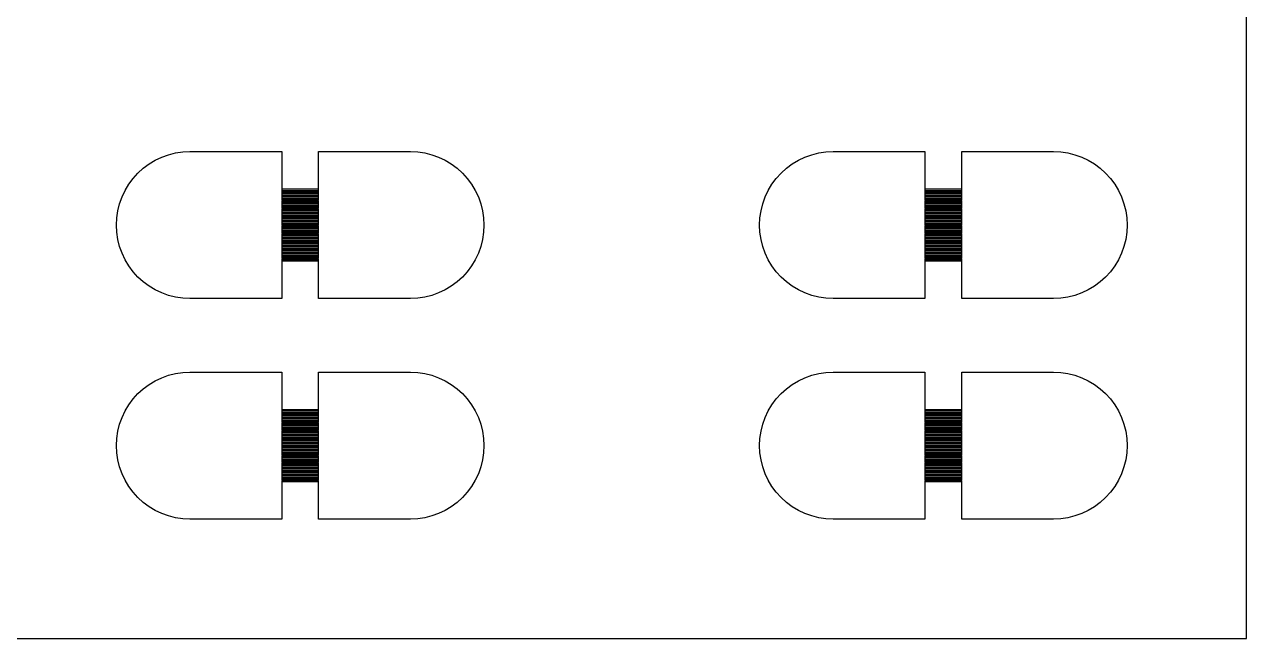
# Model space of a CAD drawing. Extents: x -17 to 84, y -19 to 84.
# Drawn here: x 33.5 to 66.75, y -2.25 to 14.46 of the extents above; entities that cross this region are included whole.
import ezdxf

# ---------------------------------------------------------------- set-up
doc = ezdxf.new("R2010")
doc.units = 0

msp = doc.modelspace()

# ---------------------------------------------------------------- linework, layer by layer
for p, q in [((66.75, -2.25), (66.75, 66.75)), ((37.6098, 10.9616), (37.804, 10.9904)), ((37.804, 10.9904), (38, 11)), ((38, 11), (40.5, 11)), ((40.5, 11), (40.5, 9.98499)), ((41.5, 9.98499), (41.5, 11)), ((41.5, 11), (44, 11)), ((44, 11), (44.196, 10.9904)), ((44.196, 10.9904), (44.3902, 10.9616)), ((55.1098, 10.9616), (55.304, 10.9904)), ((55.304, 10.9904), (55.5, 11)), ((55.5, 11), (58, 11)), ((58, 11), (58, 9.98499)), ((59, 9.98499), (59, 11)), ((59, 11), (61.5, 11)), ((61.5, 11), (61.696, 10.9904)), ((61.696, 10.9904), (61.8902, 10.9616)), ((36.7312, 10.546), (36.8889, 10.6629)), ((36.8889, 10.6629), (37.0572, 10.7638)), ((37.0572, 10.7638), (37.2346, 10.8477)), ((37.2346, 10.8477), (37.4194, 10.9139)), ((37.4194, 10.9139), (37.6098, 10.9616)), ((44.3902, 10.9616), (44.5806, 10.9139)), ((44.5806, 10.9139), (44.7654, 10.8477)), ((44.7654, 10.8477), (44.9428, 10.7638)), ((44.9428, 10.7638), (45.1111, 10.6629)), ((45.1111, 10.6629), (45.2688, 10.546)), ((54.2312, 10.546), (54.3889, 10.6629)), ((54.3889, 10.6629), (54.5572, 10.7638)), ((54.5572, 10.7638), (54.7346, 10.8477)), ((54.7346, 10.8477), (54.9194, 10.9139)), ((54.9194, 10.9139), (55.1098, 10.9616)), ((61.8902, 10.9616), (62.0806, 10.9139)), ((62.0806, 10.9139), (62.2654, 10.8477)), ((62.2654, 10.8477), (62.4428, 10.7638)), ((62.4428, 10.7638), (62.6111, 10.6629)), ((62.6111, 10.6629), (62.7688, 10.546)), ((36.454, 10.2688), (36.5858, 10.4142)), ((36.5858, 10.4142), (36.7312, 10.546)), ((45.2688, 10.546), (45.4142, 10.4142)), ((45.4142, 10.4142), (45.546, 10.2688)), ((53.954, 10.2688), (54.0858, 10.4142)), ((54.0858, 10.4142), (54.2312, 10.546)), ((62.7688, 10.546), (62.9142, 10.4142)), ((62.9142, 10.4142), (63.046, 10.2688)), ((36.2362, 9.94278), (36.3371, 10.1111)), ((36.3371, 10.1111), (36.454, 10.2688)), ((40.5, 9.98499), (41.5, 9.98499)), ((45.546, 10.2688), (45.6629, 10.1111)), ((45.6629, 10.1111), (45.7638, 9.94278)), ((53.7362, 9.94278), (53.8371, 10.1111)), ((53.8371, 10.1111), (53.954, 10.2688)), ((58, 9.98499), (59, 9.98499)), ((63.046, 10.2688), (63.1629, 10.1111)), ((63.1629, 10.1111), (63.2638, 9.94278)), ((36.0861, 9.58057), (36.1523, 9.76537)), ((36.1523, 9.76537), (36.2362, 9.94278)), ((41.5, 9.97499), (40.5, 9.97499)), ((40.5, 9.97499), (40.5, 9.94499)), ((40.5, 9.94499), (41.5, 9.94499)), ((41.5, 9.935), (40.5, 9.935)), ((40.5, 9.935), (40.5, 9.905)), ((40.5, 9.905), (41.5, 9.905)), ((41.5, 9.89499), (40.5, 9.89499)), ((40.5, 9.89499), (40.5, 9.86499)), ((40.5, 9.86499), (41.5, 9.86499)), ((41.5, 9.855), (40.5, 9.855)), ((40.5, 9.855), (40.5, 9.825)), ((40.5, 9.825), (41.5, 9.825)), ((41.5, 9.81499), (40.5, 9.81499)), ((40.5, 9.81499), (40.5, 9.78499)), ((40.5, 9.78499), (41.5, 9.78499)), ((41.5, 9.77499), (40.5, 9.77499)), ((40.5, 9.77499), (40.5, 9.745)), ((40.5, 9.745), (41.5, 9.745)), ((41.5, 9.73499), (40.5, 9.73499)), ((40.5, 9.73499), (40.5, 9.70499)), ((40.5, 9.70499), (41.5, 9.70499)), ((41.5, 9.69499), (40.5, 9.69499)), ((40.5, 9.69499), (40.5, 9.66499)), ((40.5, 9.66499), (41.5, 9.66499)), ((41.5, 9.655), (40.5, 9.655)), ((40.5, 9.655), (40.5, 9.625)), ((41.5, 9.94499), (41.5, 9.97499)), ((41.5, 9.905), (41.5, 9.935)), ((41.5, 9.86499), (41.5, 9.89499)), ((41.5, 9.825), (41.5, 9.855)), ((41.5, 9.78499), (41.5, 9.81499)), ((41.5, 9.745), (41.5, 9.77499)), ((41.5, 9.70499), (41.5, 9.73499)), ((41.5, 9.66499), (41.5, 9.69499)), ((41.5, 9.625), (41.5, 9.655)), ((45.7638, 9.94278), (45.8477, 9.76537)), ((45.8477, 9.76537), (45.9139, 9.58057)), ((53.5861, 9.58057), (53.6523, 9.76537)), ((53.6523, 9.76537), (53.7362, 9.94278)), ((59, 9.97499), (58, 9.97499)), ((58, 9.97499), (58, 9.94499)), ((58, 9.94499), (59, 9.94499)), ((59, 9.935), (58, 9.935)), ((58, 9.935), (58, 9.905)), ((58, 9.905), (59, 9.905)), ((59, 9.89499), (58, 9.89499)), ((58, 9.89499), (58, 9.86499)), ((58, 9.86499), (59, 9.86499)), ((59, 9.855), (58, 9.855)), ((58, 9.855), (58, 9.825)), ((58, 9.825), (59, 9.825)), ((59, 9.81499), (58, 9.81499)), ((58, 9.81499), (58, 9.78499)), ((58, 9.78499), (59, 9.78499)), ((59, 9.77499), (58, 9.77499)), ((58, 9.77499), (58, 9.745)), ((58, 9.745), (59, 9.745)), ((59, 9.73499), (58, 9.73499)), ((58, 9.73499), (58, 9.70499)), ((58, 9.70499), (59, 9.70499)), ((59, 9.69499), (58, 9.69499)), ((58, 9.69499), (58, 9.66499)), ((58, 9.66499), (59, 9.66499)), ((59, 9.655), (58, 9.655)), ((58, 9.655), (58, 9.625)), ((59, 9.94499), (59, 9.97499)), ((59, 9.905), (59, 9.935)), ((59, 9.86499), (59, 9.89499)), ((59, 9.825), (59, 9.855)), ((59, 9.78499), (59, 9.81499)), ((59, 9.745), (59, 9.77499)), ((59, 9.70499), (59, 9.73499)), ((59, 9.66499), (59, 9.69499)), ((59, 9.625), (59, 9.655)), ((63.2638, 9.94278), (63.3477, 9.76537)), ((63.3477, 9.76537), (63.4139, 9.58057)), ((36.0096, 9.19603), (36.0384, 9.39017)), ((36.0384, 9.39017), (36.0861, 9.58057)), ((40.5, 9.625), (41.5, 9.625)), ((41.5, 9.61499), (40.5, 9.61499)), ((40.5, 9.61499), (40.5, 9.58499)), ((40.5, 9.58499), (41.5, 9.58499)), ((41.5, 9.575), (40.5, 9.575)), ((40.5, 9.575), (40.5, 9.545)), ((40.5, 9.545), (41.5, 9.545)), ((41.5, 9.53499), (40.5, 9.53499)), ((40.5, 9.53499), (40.5, 9.50499)), ((40.5, 9.50499), (41.5, 9.50499)), ((41.5, 9.495), (40.5, 9.495)), ((40.5, 9.495), (40.5, 9.465)), ((40.5, 9.465), (41.5, 9.465)), ((41.5, 9.45499), (40.5, 9.45499)), ((40.5, 9.45499), (40.5, 9.42499)), ((40.5, 9.42499), (41.5, 9.42499)), ((41.5, 9.41499), (40.5, 9.41499)), ((40.5, 9.41499), (40.5, 9.38499)), ((40.5, 9.38499), (41.5, 9.38499)), ((41.5, 9.375), (40.5, 9.375)), ((40.5, 9.375), (40.5, 9.34499)), ((40.5, 9.34499), (41.5, 9.34499)), ((41.5, 9.33499), (40.5, 9.33499)), ((40.5, 9.33499), (40.5, 9.30499)), ((41.5, 9.58499), (41.5, 9.61499)), ((41.5, 9.545), (41.5, 9.575)), ((41.5, 9.50499), (41.5, 9.53499)), ((41.5, 9.465), (41.5, 9.495)), ((41.5, 9.42499), (41.5, 9.45499)), ((41.5, 9.38499), (41.5, 9.41499)), ((41.5, 9.34499), (41.5, 9.375)), ((41.5, 9.30499), (41.5, 9.33499)), ((45.9139, 9.58057), (45.9616, 9.39017)), ((45.9616, 9.39017), (45.9904, 9.19603)), ((53.5096, 9.19603), (53.5384, 9.39017)), ((53.5384, 9.39017), (53.5861, 9.58057)), ((58, 9.625), (59, 9.625)), ((59, 9.61499), (58, 9.61499)), ((58, 9.61499), (58, 9.58499)), ((58, 9.58499), (59, 9.58499)), ((59, 9.575), (58, 9.575)), ((58, 9.575), (58, 9.545)), ((58, 9.545), (59, 9.545)), ((59, 9.53499), (58, 9.53499)), ((58, 9.53499), (58, 9.50499)), ((58, 9.50499), (59, 9.50499)), ((59, 9.495), (58, 9.495)), ((58, 9.495), (58, 9.465)), ((58, 9.465), (59, 9.465)), ((59, 9.45499), (58, 9.45499)), ((58, 9.45499), (58, 9.42499)), ((58, 9.42499), (59, 9.42499)), ((59, 9.41499), (58, 9.41499)), ((58, 9.41499), (58, 9.38499)), ((58, 9.38499), (59, 9.38499)), ((59, 9.375), (58, 9.375)), ((58, 9.375), (58, 9.34499)), ((58, 9.34499), (59, 9.34499)), ((59, 9.33499), (58, 9.33499)), ((58, 9.33499), (58, 9.30499)), ((59, 9.58499), (59, 9.61499)), ((59, 9.545), (59, 9.575)), ((59, 9.50499), (59, 9.53499)), ((59, 9.465), (59, 9.495)), ((59, 9.42499), (59, 9.45499)), ((59, 9.38499), (59, 9.41499)), ((59, 9.34499), (59, 9.375)), ((59, 9.30499), (59, 9.33499)), ((63.4139, 9.58057), (63.4616, 9.39017)), ((63.4616, 9.39017), (63.4904, 9.19603)), ((36, 9), (36.0096, 9.19603)), ((36.0096, 8.80397), (36, 9)), ((40.5, 9.30499), (41.5, 9.30499)), ((41.5, 9.295), (40.5, 9.295)), ((40.5, 9.295), (40.5, 9.265)), ((40.5, 9.265), (41.5, 9.265)), ((41.5, 9.25499), (40.5, 9.25499)), ((40.5, 9.25499), (40.5, 9.22499)), ((40.5, 9.22499), (41.5, 9.22499)), ((41.5, 9.215), (40.5, 9.215)), ((40.5, 9.215), (40.5, 9.185)), ((40.5, 9.185), (41.5, 9.185)), ((41.5, 9.17499), (40.5, 9.17499)), ((40.5, 9.17499), (40.5, 9.14499)), ((40.5, 9.14499), (41.5, 9.14499)), ((41.5, 9.13499), (40.5, 9.13499)), ((40.5, 9.13499), (40.5, 9.105)), ((40.5, 9.105), (41.5, 9.105)), ((41.5, 9.09499), (40.5, 9.09499)), ((40.5, 9.09499), (40.5, 9.06499)), ((40.5, 9.06499), (41.5, 9.06499)), ((41.5, 9.05499), (40.5, 9.05499)), ((40.5, 9.05499), (40.5, 9.02499)), ((40.5, 9.02499), (41.5, 9.02499)), ((41.5, 9.015), (40.5, 9.015)), ((40.5, 9.015), (40.5, 8.985)), ((40.5, 8.985), (41.5, 8.985)), ((41.5, 9.265), (41.5, 9.295)), ((41.5, 9.22499), (41.5, 9.25499)), ((41.5, 9.185), (41.5, 9.215)), ((41.5, 9.14499), (41.5, 9.17499)), ((41.5, 9.105), (41.5, 9.13499)), ((41.5, 9.06499), (41.5, 9.09499)), ((41.5, 9.02499), (41.5, 9.05499)), ((41.5, 8.985), (41.5, 9.015)), ((45.9904, 9.19603), (46, 9)), ((46, 9), (45.9904, 8.80397)), ((53.5, 9), (53.5096, 9.19603)), ((53.5096, 8.80397), (53.5, 9)), ((58, 9.30499), (59, 9.30499)), ((59, 9.295), (58, 9.295)), ((58, 9.295), (58, 9.265)), ((58, 9.265), (59, 9.265)), ((59, 9.25499), (58, 9.25499)), ((58, 9.25499), (58, 9.22499)), ((58, 9.22499), (59, 9.22499)), ((59, 9.215), (58, 9.215)), ((58, 9.215), (58, 9.185)), ((58, 9.185), (59, 9.185)), ((59, 9.17499), (58, 9.17499)), ((58, 9.17499), (58, 9.14499)), ((58, 9.14499), (59, 9.14499)), ((59, 9.13499), (58, 9.13499)), ((58, 9.13499), (58, 9.105)), ((58, 9.105), (59, 9.105)), ((59, 9.09499), (58, 9.09499)), ((58, 9.09499), (58, 9.06499)), ((58, 9.06499), (59, 9.06499)), ((59, 9.05499), (58, 9.05499)), ((58, 9.05499), (58, 9.02499)), ((58, 9.02499), (59, 9.02499)), ((59, 9.015), (58, 9.015)), ((58, 9.015), (58, 8.985)), ((58, 8.985), (59, 8.985)), ((59, 9.265), (59, 9.295)), ((59, 9.22499), (59, 9.25499)), ((59, 9.185), (59, 9.215)), ((59, 9.14499), (59, 9.17499)), ((59, 9.105), (59, 9.13499)), ((59, 9.06499), (59, 9.09499)), ((59, 9.02499), (59, 9.05499)), ((59, 8.985), (59, 9.015)), ((63.4904, 9.19603), (63.5, 9)), ((63.5, 9), (63.4904, 8.80397)), ((36.0384, 8.60983), (36.0096, 8.80397)), ((41.5, 8.97501), (40.5, 8.97501)), ((40.5, 8.97501), (40.5, 8.94501)), ((40.5, 8.94501), (41.5, 8.94501)), ((41.5, 8.93501), (40.5, 8.93501)), ((40.5, 8.93501), (40.5, 8.90501)), ((40.5, 8.90501), (41.5, 8.90501)), ((41.5, 8.895), (40.5, 8.895)), ((40.5, 8.895), (40.5, 8.86501)), ((40.5, 8.86501), (41.5, 8.86501)), ((41.5, 8.85501), (40.5, 8.85501)), ((40.5, 8.85501), (40.5, 8.82501)), ((40.5, 8.82501), (41.5, 8.82501)), ((41.5, 8.815), (40.5, 8.815)), ((40.5, 8.815), (40.5, 8.785)), ((40.5, 8.785), (41.5, 8.785)), ((41.5, 8.77501), (40.5, 8.77501)), ((40.5, 8.77501), (40.5, 8.74501)), ((40.5, 8.74501), (41.5, 8.74501)), ((41.5, 8.735), (40.5, 8.735)), ((40.5, 8.735), (40.5, 8.705)), ((40.5, 8.705), (41.5, 8.705)), ((41.5, 8.69501), (40.5, 8.69501)), ((40.5, 8.69501), (40.5, 8.66501)), ((40.5, 8.66501), (41.5, 8.66501)), ((41.5, 8.65501), (40.5, 8.65501)), ((40.5, 8.65501), (40.5, 8.625)), ((41.5, 8.94501), (41.5, 8.97501)), ((41.5, 8.90501), (41.5, 8.93501)), ((41.5, 8.86501), (41.5, 8.895)), ((41.5, 8.82501), (41.5, 8.85501)), ((41.5, 8.785), (41.5, 8.815)), ((41.5, 8.74501), (41.5, 8.77501)), ((41.5, 8.705), (41.5, 8.735)), ((41.5, 8.66501), (41.5, 8.69501)), ((41.5, 8.625), (41.5, 8.65501)), ((45.9904, 8.80397), (45.9616, 8.60983)), ((53.5384, 8.60983), (53.5096, 8.80397)), ((59, 8.97501), (58, 8.97501)), ((58, 8.97501), (58, 8.94501)), ((58, 8.94501), (59, 8.94501)), ((59, 8.93501), (58, 8.93501)), ((58, 8.93501), (58, 8.90501)), ((58, 8.90501), (59, 8.90501)), ((59, 8.895), (58, 8.895)), ((58, 8.895), (58, 8.86501)), ((58, 8.86501), (59, 8.86501)), ((59, 8.85501), (58, 8.85501)), ((58, 8.85501), (58, 8.82501)), ((58, 8.82501), (59, 8.82501)), ((59, 8.815), (58, 8.815)), ((58, 8.815), (58, 8.785)), ((58, 8.785), (59, 8.785)), ((59, 8.77501), (58, 8.77501)), ((58, 8.77501), (58, 8.74501)), ((58, 8.74501), (59, 8.74501)), ((59, 8.735), (58, 8.735)), ((58, 8.735), (58, 8.705)), ((58, 8.705), (59, 8.705)), ((59, 8.69501), (58, 8.69501)), ((58, 8.69501), (58, 8.66501)), ((58, 8.66501), (59, 8.66501)), ((59, 8.65501), (58, 8.65501)), ((58, 8.65501), (58, 8.625)), ((59, 8.94501), (59, 8.97501)), ((59, 8.90501), (59, 8.93501)), ((59, 8.86501), (59, 8.895)), ((59, 8.82501), (59, 8.85501)), ((59, 8.785), (59, 8.815)), ((59, 8.74501), (59, 8.77501)), ((59, 8.705), (59, 8.735)), ((59, 8.66501), (59, 8.69501)), ((59, 8.625), (59, 8.65501)), ((63.4904, 8.80397), (63.4616, 8.60983)), ((36.0861, 8.41943), (36.0384, 8.60983)), ((36.1523, 8.23463), (36.0861, 8.41943)), ((40.5, 8.625), (41.5, 8.625)), ((41.5, 8.61501), (40.5, 8.61501)), ((40.5, 8.61501), (40.5, 8.58501)), ((40.5, 8.58501), (41.5, 8.58501)), ((41.5, 8.57501), (40.5, 8.57501)), ((40.5, 8.57501), (40.5, 8.54501)), ((40.5, 8.54501), (41.5, 8.54501)), ((41.5, 8.535), (40.5, 8.535)), ((40.5, 8.535), (40.5, 8.505)), ((40.5, 8.505), (41.5, 8.505)), ((41.5, 8.49501), (40.5, 8.49501)), ((40.5, 8.49501), (40.5, 8.46501)), ((40.5, 8.46501), (41.5, 8.46501)), ((41.5, 8.455), (40.5, 8.455)), ((40.5, 8.455), (40.5, 8.425)), ((40.5, 8.425), (41.5, 8.425)), ((41.5, 8.41501), (40.5, 8.41501)), ((40.5, 8.41501), (40.5, 8.38501)), ((40.5, 8.38501), (41.5, 8.38501)), ((41.5, 8.375), (40.5, 8.375)), ((40.5, 8.375), (40.5, 8.345)), ((40.5, 8.345), (41.5, 8.345)), ((41.5, 8.33501), (40.5, 8.33501)), ((40.5, 8.33501), (40.5, 8.30501)), ((41.5, 8.58501), (41.5, 8.61501)), ((41.5, 8.54501), (41.5, 8.57501)), ((41.5, 8.505), (41.5, 8.535)), ((41.5, 8.46501), (41.5, 8.49501)), ((41.5, 8.425), (41.5, 8.455)), ((41.5, 8.38501), (41.5, 8.41501)), ((41.5, 8.345), (41.5, 8.375)), ((41.5, 8.30501), (41.5, 8.33501)), ((45.9139, 8.41943), (45.8477, 8.23463)), ((45.9616, 8.60983), (45.9139, 8.41943)), ((53.5861, 8.41943), (53.5384, 8.60983)), ((53.6523, 8.23463), (53.5861, 8.41943)), ((58, 8.625), (59, 8.625)), ((59, 8.61501), (58, 8.61501)), ((58, 8.61501), (58, 8.58501)), ((58, 8.58501), (59, 8.58501)), ((59, 8.57501), (58, 8.57501)), ((58, 8.57501), (58, 8.54501)), ((58, 8.54501), (59, 8.54501)), ((59, 8.535), (58, 8.535)), ((58, 8.535), (58, 8.505)), ((58, 8.505), (59, 8.505)), ((59, 8.49501), (58, 8.49501)), ((58, 8.49501), (58, 8.46501)), ((58, 8.46501), (59, 8.46501)), ((59, 8.455), (58, 8.455)), ((58, 8.455), (58, 8.425)), ((58, 8.425), (59, 8.425)), ((59, 8.41501), (58, 8.41501)), ((58, 8.41501), (58, 8.38501)), ((58, 8.38501), (59, 8.38501)), ((59, 8.375), (58, 8.375)), ((58, 8.375), (58, 8.345)), ((58, 8.345), (59, 8.345)), ((59, 8.33501), (58, 8.33501)), ((58, 8.33501), (58, 8.30501)), ((59, 8.58501), (59, 8.61501)), ((59, 8.54501), (59, 8.57501)), ((59, 8.505), (59, 8.535)), ((59, 8.46501), (59, 8.49501)), ((59, 8.425), (59, 8.455)), ((59, 8.38501), (59, 8.41501)), ((59, 8.345), (59, 8.375)), ((59, 8.30501), (59, 8.33501)), ((63.4139, 8.41943), (63.3477, 8.23463)), ((63.4616, 8.60983), (63.4139, 8.41943)), ((36.2362, 8.05722), (36.1523, 8.23463)), ((36.3371, 7.88887), (36.2362, 8.05722)), ((40.5, 8.30501), (41.5, 8.30501)), ((41.5, 8.29501), (40.5, 8.29501)), ((40.5, 8.29501), (40.5, 8.26501)), ((40.5, 8.26501), (41.5, 8.26501)), ((41.5, 8.255), (40.5, 8.255)), ((40.5, 8.255), (40.5, 8.22501)), ((40.5, 8.22501), (41.5, 8.22501)), ((41.5, 8.21501), (40.5, 8.21501)), ((40.5, 8.21501), (40.5, 8.18501)), ((40.5, 8.18501), (41.5, 8.18501)), ((41.5, 8.175), (40.5, 8.175)), ((40.5, 8.175), (40.5, 8.145)), ((40.5, 8.145), (41.5, 8.145)), ((41.5, 8.13501), (40.5, 8.13501)), ((40.5, 8.13501), (40.5, 8.10501)), ((40.5, 8.10501), (41.5, 8.10501)), ((41.5, 8.095), (40.5, 8.095)), ((40.5, 8.095), (40.5, 8.065)), ((40.5, 8.065), (41.5, 8.065)), ((41.5, 8.05501), (40.5, 8.05501)), ((40.5, 8.05501), (40.5, 8.02501)), ((40.5, 8.02501), (41.5, 8.02501)), ((41.5, 8.01501), (40.5, 8.01501)), ((40.5, 8.01501), (40.5, 7)), ((41.5, 8.26501), (41.5, 8.29501)), ((41.5, 8.22501), (41.5, 8.255)), ((41.5, 8.18501), (41.5, 8.21501)), ((41.5, 8.145), (41.5, 8.175)), ((41.5, 8.10501), (41.5, 8.13501)), ((41.5, 8.065), (41.5, 8.095)), ((41.5, 8.02501), (41.5, 8.05501)), ((41.5, 7), (41.5, 8.01501)), ((45.7638, 8.05722), (45.6629, 7.88887)), ((45.8477, 8.23463), (45.7638, 8.05722)), ((53.7362, 8.05722), (53.6523, 8.23463)), ((53.8371, 7.88887), (53.7362, 8.05722)), ((58, 8.30501), (59, 8.30501)), ((59, 8.29501), (58, 8.29501)), ((58, 8.29501), (58, 8.26501)), ((58, 8.26501), (59, 8.26501)), ((59, 8.255), (58, 8.255)), ((58, 8.255), (58, 8.22501)), ((58, 8.22501), (59, 8.22501)), ((59, 8.21501), (58, 8.21501)), ((58, 8.21501), (58, 8.18501)), ((58, 8.18501), (59, 8.18501)), ((59, 8.175), (58, 8.175)), ((58, 8.175), (58, 8.145)), ((58, 8.145), (59, 8.145)), ((59, 8.13501), (58, 8.13501)), ((58, 8.13501), (58, 8.10501)), ((58, 8.10501), (59, 8.10501)), ((59, 8.095), (58, 8.095)), ((58, 8.095), (58, 8.065)), ((58, 8.065), (59, 8.065)), ((59, 8.05501), (58, 8.05501)), ((58, 8.05501), (58, 8.02501)), ((58, 8.02501), (59, 8.02501)), ((59, 8.01501), (58, 8.01501)), ((58, 8.01501), (58, 7)), ((59, 8.26501), (59, 8.29501)), ((59, 8.22501), (59, 8.255)), ((59, 8.18501), (59, 8.21501)), ((59, 8.145), (59, 8.175)), ((59, 8.10501), (59, 8.13501)), ((59, 8.065), (59, 8.095)), ((59, 8.02501), (59, 8.05501)), ((59, 7), (59, 8.01501)), ((63.2638, 8.05722), (63.1629, 7.88887)), ((63.3477, 8.23463), (63.2638, 8.05722)), ((36.454, 7.73122), (36.3371, 7.88887)), ((36.5858, 7.5858), (36.454, 7.73122)), ((45.546, 7.73122), (45.4142, 7.5858)), ((45.6629, 7.88887), (45.546, 7.73122)), ((53.954, 7.73122), (53.8371, 7.88887)), ((54.0858, 7.5858), (53.954, 7.73122)), ((63.046, 7.73122), (62.9142, 7.5858)), ((63.1629, 7.88887), (63.046, 7.73122)), ((36.7312, 7.45398), (36.5858, 7.5858)), ((36.8889, 7.33707), (36.7312, 7.45398)), ((37.0572, 7.23616), (36.8889, 7.33707)), ((45.1111, 7.33707), (44.9428, 7.23616)), ((45.2688, 7.45398), (45.1111, 7.33707)), ((45.4142, 7.5858), (45.2688, 7.45398)), ((54.2312, 7.45398), (54.0858, 7.5858)), ((54.3889, 7.33707), (54.2312, 7.45398)), ((54.5572, 7.23616), (54.3889, 7.33707)), ((62.6111, 7.33707), (62.4428, 7.23616)), ((62.7688, 7.45398), (62.6111, 7.33707)), ((62.9142, 7.5858), (62.7688, 7.45398)), ((37.2346, 7.15225), (37.0572, 7.23616)), ((37.4194, 7.08612), (37.2346, 7.15225)), ((37.6098, 7.03844), (37.4194, 7.08612)), ((37.804, 7.00964), (37.6098, 7.03844)), ((38, 7), (37.804, 7.00964)), ((40.5, 7), (38, 7)), ((44, 7), (41.5, 7)), ((44.196, 7.00964), (44, 7)), ((44.3902, 7.03844), (44.196, 7.00964)), ((44.5806, 7.08612), (44.3902, 7.03844)), ((44.7654, 7.15225), (44.5806, 7.08612)), ((44.9428, 7.23616), (44.7654, 7.15225)), ((54.7346, 7.15225), (54.5572, 7.23616)), ((54.9194, 7.08612), (54.7346, 7.15225)), ((55.1098, 7.03844), (54.9194, 7.08612)), ((55.304, 7.00964), (55.1098, 7.03844)), ((55.5, 7), (55.304, 7.00964)), ((58, 7), (55.5, 7)), ((61.5, 7), (59, 7)), ((61.696, 7.00964), (61.5, 7)), ((61.8902, 7.03844), (61.696, 7.00964)), ((62.0806, 7.08612), (61.8902, 7.03844)), ((62.2654, 7.15225), (62.0806, 7.08612)), ((62.4428, 7.23616), (62.2654, 7.15225)), ((37.6098, 4.96156), (37.804, 4.99036)), ((37.804, 4.99036), (38, 5)), ((38, 5), (40.5, 5)), ((40.5, 5), (40.5, 3.98499)), ((41.5, 3.98499), (41.5, 5)), ((41.5, 5), (44, 5)), ((44, 5), (44.196, 4.99036)), ((44.196, 4.99036), (44.3902, 4.96156)), ((55.1098, 4.96156), (55.304, 4.99036)), ((55.304, 4.99036), (55.5, 5)), ((55.5, 5), (58, 5)), ((58, 5), (58, 3.98499)), ((59, 3.98499), (59, 5)), ((59, 5), (61.5, 5)), ((61.5, 5), (61.696, 4.99036)), ((61.696, 4.99036), (61.8902, 4.96156)), ((36.7312, 4.54602), (36.8889, 4.66293)), ((36.8889, 4.66293), (37.0572, 4.76384)), ((37.0572, 4.76384), (37.2346, 4.84775)), ((37.2346, 4.84775), (37.4194, 4.91388)), ((37.4194, 4.91388), (37.6098, 4.96156)), ((44.3902, 4.96156), (44.5806, 4.91388)), ((44.5806, 4.91388), (44.7654, 4.84775)), ((44.7654, 4.84775), (44.9428, 4.76384)), ((44.9428, 4.76384), (45.1111, 4.66293)), ((45.1111, 4.66293), (45.2688, 4.54602)), ((54.2312, 4.54602), (54.3889, 4.66293)), ((54.3889, 4.66293), (54.5572, 4.76384)), ((54.5572, 4.76384), (54.7346, 4.84775)), ((54.7346, 4.84775), (54.9194, 4.91388)), ((54.9194, 4.91388), (55.1098, 4.96156)), ((61.8902, 4.96156), (62.0806, 4.91388)), ((62.0806, 4.91388), (62.2654, 4.84775)), ((62.2654, 4.84775), (62.4428, 4.76384)), ((62.4428, 4.76384), (62.6111, 4.66293)), ((62.6111, 4.66293), (62.7688, 4.54602)), ((36.454, 4.26878), (36.5858, 4.4142)), ((36.5858, 4.4142), (36.7312, 4.54602)), ((45.2688, 4.54602), (45.4142, 4.4142)), ((45.4142, 4.4142), (45.546, 4.26878)), ((53.954, 4.26878), (54.0858, 4.4142)), ((54.0858, 4.4142), (54.2312, 4.54602)), ((62.7688, 4.54602), (62.9142, 4.4142)), ((62.9142, 4.4142), (63.046, 4.26878)), ((36.2362, 3.94278), (36.3371, 4.11113)), ((36.3371, 4.11113), (36.454, 4.26878)), ((45.546, 4.26878), (45.6629, 4.11113)), ((45.6629, 4.11113), (45.7638, 3.94278)), ((53.7362, 3.94278), (53.8371, 4.11113)), ((53.8371, 4.11113), (53.954, 4.26878)), ((63.046, 4.26878), (63.1629, 4.11113)), ((63.1629, 4.11113), (63.2638, 3.94278)), ((36.0861, 3.58057), (36.1523, 3.76537)), ((36.1523, 3.76537), (36.2362, 3.94278)), ((40.5, 3.98499), (41.5, 3.98499)), ((41.5, 3.97499), (40.5, 3.97499)), ((40.5, 3.97499), (40.5, 3.94499)), ((40.5, 3.94499), (41.5, 3.94499)), ((41.5, 3.935), (40.5, 3.935)), ((40.5, 3.935), (40.5, 3.905)), ((40.5, 3.905), (41.5, 3.905)), ((41.5, 3.89499), (40.5, 3.89499)), ((40.5, 3.89499), (40.5, 3.86499)), ((40.5, 3.86499), (41.5, 3.86499)), ((41.5, 3.855), (40.5, 3.855)), ((40.5, 3.855), (40.5, 3.825)), ((40.5, 3.825), (41.5, 3.825)), ((41.5, 3.81499), (40.5, 3.81499)), ((40.5, 3.81499), (40.5, 3.78499)), ((40.5, 3.78499), (41.5, 3.78499)), ((41.5, 3.77499), (40.5, 3.77499)), ((40.5, 3.77499), (40.5, 3.745)), ((40.5, 3.745), (41.5, 3.745)), ((41.5, 3.73499), (40.5, 3.73499)), ((40.5, 3.73499), (40.5, 3.70499)), ((40.5, 3.70499), (41.5, 3.70499)), ((41.5, 3.69499), (40.5, 3.69499)), ((40.5, 3.69499), (40.5, 3.66499)), ((40.5, 3.66499), (41.5, 3.66499)), ((41.5, 3.94499), (41.5, 3.97499)), ((41.5, 3.905), (41.5, 3.935)), ((41.5, 3.86499), (41.5, 3.89499)), ((41.5, 3.825), (41.5, 3.855)), ((41.5, 3.78499), (41.5, 3.81499)), ((41.5, 3.745), (41.5, 3.77499)), ((41.5, 3.70499), (41.5, 3.73499)), ((41.5, 3.66499), (41.5, 3.69499)), ((45.7638, 3.94278), (45.8477, 3.76537)), ((45.8477, 3.76537), (45.9139, 3.58057)), ((53.5861, 3.58057), (53.6523, 3.76537)), ((53.6523, 3.76537), (53.7362, 3.94278)), ((58, 3.98499), (59, 3.98499)), ((59, 3.97499), (58, 3.97499)), ((58, 3.97499), (58, 3.94499)), ((58, 3.94499), (59, 3.94499)), ((59, 3.935), (58, 3.935)), ((58, 3.935), (58, 3.905)), ((58, 3.905), (59, 3.905)), ((59, 3.89499), (58, 3.89499)), ((58, 3.89499), (58, 3.86499)), ((58, 3.86499), (59, 3.86499)), ((59, 3.855), (58, 3.855)), ((58, 3.855), (58, 3.825)), ((58, 3.825), (59, 3.825)), ((59, 3.81499), (58, 3.81499)), ((58, 3.81499), (58, 3.78499)), ((58, 3.78499), (59, 3.78499)), ((59, 3.77499), (58, 3.77499)), ((58, 3.77499), (58, 3.745)), ((58, 3.745), (59, 3.745)), ((59, 3.73499), (58, 3.73499)), ((58, 3.73499), (58, 3.70499)), ((58, 3.70499), (59, 3.70499)), ((59, 3.69499), (58, 3.69499)), ((58, 3.69499), (58, 3.66499)), ((58, 3.66499), (59, 3.66499)), ((59, 3.94499), (59, 3.97499)), ((59, 3.905), (59, 3.935)), ((59, 3.86499), (59, 3.89499)), ((59, 3.825), (59, 3.855)), ((59, 3.78499), (59, 3.81499)), ((59, 3.745), (59, 3.77499)), ((59, 3.70499), (59, 3.73499)), ((59, 3.66499), (59, 3.69499)), ((63.2638, 3.94278), (63.3477, 3.76537)), ((63.3477, 3.76537), (63.4139, 3.58057)), ((36.0096, 3.19603), (36.0384, 3.39017)), ((36.0384, 3.39017), (36.0861, 3.58057)), ((41.5, 3.655), (40.5, 3.655)), ((40.5, 3.655), (40.5, 3.625)), ((40.5, 3.625), (41.5, 3.625)), ((41.5, 3.61499), (40.5, 3.61499)), ((40.5, 3.61499), (40.5, 3.58499)), ((40.5, 3.58499), (41.5, 3.58499)), ((41.5, 3.575), (40.5, 3.575)), ((40.5, 3.575), (40.5, 3.545)), ((40.5, 3.545), (41.5, 3.545)), ((41.5, 3.53499), (40.5, 3.53499)), ((40.5, 3.53499), (40.5, 3.50499)), ((40.5, 3.50499), (41.5, 3.50499)), ((41.5, 3.495), (40.5, 3.495)), ((40.5, 3.495), (40.5, 3.465)), ((40.5, 3.465), (41.5, 3.465)), ((41.5, 3.45499), (40.5, 3.45499)), ((40.5, 3.45499), (40.5, 3.42499)), ((40.5, 3.42499), (41.5, 3.42499)), ((41.5, 3.41499), (40.5, 3.41499)), ((40.5, 3.41499), (40.5, 3.38499)), ((40.5, 3.38499), (41.5, 3.38499)), ((41.5, 3.375), (40.5, 3.375)), ((40.5, 3.375), (40.5, 3.34499)), ((40.5, 3.34499), (41.5, 3.34499)), ((41.5, 3.33499), (40.5, 3.33499)), ((40.5, 3.33499), (40.5, 3.30499)), ((41.5, 3.625), (41.5, 3.655)), ((41.5, 3.58499), (41.5, 3.61499)), ((41.5, 3.545), (41.5, 3.575)), ((41.5, 3.50499), (41.5, 3.53499)), ((41.5, 3.465), (41.5, 3.495)), ((41.5, 3.42499), (41.5, 3.45499)), ((41.5, 3.38499), (41.5, 3.41499)), ((41.5, 3.34499), (41.5, 3.375)), ((41.5, 3.30499), (41.5, 3.33499)), ((45.9139, 3.58057), (45.9616, 3.39017)), ((45.9616, 3.39017), (45.9904, 3.19603)), ((53.5096, 3.19603), (53.5384, 3.39017)), ((53.5384, 3.39017), (53.5861, 3.58057)), ((59, 3.655), (58, 3.655)), ((58, 3.655), (58, 3.625)), ((58, 3.625), (59, 3.625)), ((59, 3.61499), (58, 3.61499)), ((58, 3.61499), (58, 3.58499)), ((58, 3.58499), (59, 3.58499)), ((59, 3.575), (58, 3.575)), ((58, 3.575), (58, 3.545)), ((58, 3.545), (59, 3.545)), ((59, 3.53499), (58, 3.53499)), ((58, 3.53499), (58, 3.50499)), ((58, 3.50499), (59, 3.50499)), ((59, 3.495), (58, 3.495)), ((58, 3.495), (58, 3.465)), ((58, 3.465), (59, 3.465)), ((59, 3.45499), (58, 3.45499)), ((58, 3.45499), (58, 3.42499)), ((58, 3.42499), (59, 3.42499)), ((59, 3.41499), (58, 3.41499)), ((58, 3.41499), (58, 3.38499)), ((58, 3.38499), (59, 3.38499)), ((59, 3.375), (58, 3.375)), ((58, 3.375), (58, 3.34499)), ((58, 3.34499), (59, 3.34499)), ((59, 3.33499), (58, 3.33499)), ((58, 3.33499), (58, 3.30499)), ((59, 3.625), (59, 3.655)), ((59, 3.58499), (59, 3.61499)), ((59, 3.545), (59, 3.575)), ((59, 3.50499), (59, 3.53499)), ((59, 3.465), (59, 3.495)), ((59, 3.42499), (59, 3.45499)), ((59, 3.38499), (59, 3.41499)), ((59, 3.34499), (59, 3.375)), ((59, 3.30499), (59, 3.33499)), ((63.4139, 3.58057), (63.4616, 3.39017)), ((63.4616, 3.39017), (63.4904, 3.19603)), ((36, 3), (36.0096, 3.19603)), ((36.0096, 2.80397), (36, 3)), ((40.5, 3.30499), (41.5, 3.30499)), ((41.5, 3.295), (40.5, 3.295)), ((40.5, 3.295), (40.5, 3.265)), ((40.5, 3.265), (41.5, 3.265)), ((41.5, 3.25499), (40.5, 3.25499)), ((40.5, 3.25499), (40.5, 3.22499)), ((40.5, 3.22499), (41.5, 3.22499)), ((41.5, 3.215), (40.5, 3.215)), ((40.5, 3.215), (40.5, 3.185)), ((40.5, 3.185), (41.5, 3.185)), ((41.5, 3.17499), (40.5, 3.17499)), ((40.5, 3.17499), (40.5, 3.14499)), ((40.5, 3.14499), (41.5, 3.14499)), ((41.5, 3.13499), (40.5, 3.13499)), ((40.5, 3.13499), (40.5, 3.105)), ((40.5, 3.105), (41.5, 3.105)), ((41.5, 3.09499), (40.5, 3.09499)), ((40.5, 3.09499), (40.5, 3.06499)), ((40.5, 3.06499), (41.5, 3.06499)), ((41.5, 3.05499), (40.5, 3.05499)), ((40.5, 3.05499), (40.5, 3.02499)), ((40.5, 3.02499), (41.5, 3.02499)), ((41.5, 3.015), (40.5, 3.015)), ((40.5, 3.015), (40.5, 2.985)), ((41.5, 3.265), (41.5, 3.295)), ((41.5, 3.22499), (41.5, 3.25499)), ((41.5, 3.185), (41.5, 3.215)), ((41.5, 3.14499), (41.5, 3.17499)), ((41.5, 3.105), (41.5, 3.13499)), ((41.5, 3.06499), (41.5, 3.09499)), ((41.5, 3.02499), (41.5, 3.05499)), ((41.5, 2.985), (41.5, 3.015)), ((45.9904, 3.19603), (46, 3)), ((46, 3), (45.9904, 2.80397)), ((53.5, 3), (53.5096, 3.19603)), ((53.5096, 2.80397), (53.5, 3)), ((58, 3.30499), (59, 3.30499)), ((59, 3.295), (58, 3.295)), ((58, 3.295), (58, 3.265)), ((58, 3.265), (59, 3.265)), ((59, 3.25499), (58, 3.25499)), ((58, 3.25499), (58, 3.22499)), ((58, 3.22499), (59, 3.22499)), ((59, 3.215), (58, 3.215)), ((58, 3.215), (58, 3.185)), ((58, 3.185), (59, 3.185)), ((59, 3.17499), (58, 3.17499)), ((58, 3.17499), (58, 3.14499)), ((58, 3.14499), (59, 3.14499)), ((59, 3.13499), (58, 3.13499)), ((58, 3.13499), (58, 3.105)), ((58, 3.105), (59, 3.105)), ((59, 3.09499), (58, 3.09499)), ((58, 3.09499), (58, 3.06499)), ((58, 3.06499), (59, 3.06499)), ((59, 3.05499), (58, 3.05499)), ((58, 3.05499), (58, 3.02499)), ((58, 3.02499), (59, 3.02499)), ((59, 3.015), (58, 3.015)), ((58, 3.015), (58, 2.985)), ((59, 3.265), (59, 3.295)), ((59, 3.22499), (59, 3.25499)), ((59, 3.185), (59, 3.215)), ((59, 3.14499), (59, 3.17499)), ((59, 3.105), (59, 3.13499)), ((59, 3.06499), (59, 3.09499)), ((59, 3.02499), (59, 3.05499)), ((59, 2.985), (59, 3.015)), ((63.4904, 3.19603), (63.5, 3)), ((63.5, 3), (63.4904, 2.80397)), ((36.0384, 2.60983), (36.0096, 2.80397)), ((40.5, 2.985), (41.5, 2.985)), ((41.5, 2.97501), (40.5, 2.97501)), ((40.5, 2.97501), (40.5, 2.94501)), ((40.5, 2.94501), (41.5, 2.94501)), ((41.5, 2.93501), (40.5, 2.93501)), ((40.5, 2.93501), (40.5, 2.90501)), ((40.5, 2.90501), (41.5, 2.90501)), ((41.5, 2.895), (40.5, 2.895)), ((40.5, 2.895), (40.5, 2.86501)), ((40.5, 2.86501), (41.5, 2.86501)), ((41.5, 2.85501), (40.5, 2.85501)), ((40.5, 2.85501), (40.5, 2.82501)), ((40.5, 2.82501), (41.5, 2.82501)), ((41.5, 2.815), (40.5, 2.815)), ((40.5, 2.815), (40.5, 2.785)), ((40.5, 2.785), (41.5, 2.785)), ((41.5, 2.77501), (40.5, 2.77501)), ((40.5, 2.77501), (40.5, 2.74501)), ((40.5, 2.74501), (41.5, 2.74501)), ((41.5, 2.735), (40.5, 2.735)), ((40.5, 2.735), (40.5, 2.705)), ((40.5, 2.705), (41.5, 2.705)), ((41.5, 2.69501), (40.5, 2.69501)), ((40.5, 2.69501), (40.5, 2.66501)), ((40.5, 2.66501), (41.5, 2.66501)), ((41.5, 2.94501), (41.5, 2.97501)), ((41.5, 2.90501), (41.5, 2.93501)), ((41.5, 2.86501), (41.5, 2.895)), ((41.5, 2.82501), (41.5, 2.85501)), ((41.5, 2.785), (41.5, 2.815)), ((41.5, 2.74501), (41.5, 2.77501)), ((41.5, 2.705), (41.5, 2.735)), ((41.5, 2.66501), (41.5, 2.69501)), ((45.9904, 2.80397), (45.9616, 2.60983)), ((53.5384, 2.60983), (53.5096, 2.80397)), ((58, 2.985), (59, 2.985)), ((59, 2.97501), (58, 2.97501)), ((58, 2.97501), (58, 2.94501)), ((58, 2.94501), (59, 2.94501)), ((59, 2.93501), (58, 2.93501)), ((58, 2.93501), (58, 2.90501)), ((58, 2.90501), (59, 2.90501)), ((59, 2.895), (58, 2.895)), ((58, 2.895), (58, 2.86501)), ((58, 2.86501), (59, 2.86501)), ((59, 2.85501), (58, 2.85501)), ((58, 2.85501), (58, 2.82501)), ((58, 2.82501), (59, 2.82501)), ((59, 2.815), (58, 2.815)), ((58, 2.815), (58, 2.785)), ((58, 2.785), (59, 2.785)), ((59, 2.77501), (58, 2.77501)), ((58, 2.77501), (58, 2.74501)), ((58, 2.74501), (59, 2.74501)), ((59, 2.735), (58, 2.735)), ((58, 2.735), (58, 2.705)), ((58, 2.705), (59, 2.705)), ((59, 2.69501), (58, 2.69501)), ((58, 2.69501), (58, 2.66501)), ((58, 2.66501), (59, 2.66501)), ((59, 2.94501), (59, 2.97501)), ((59, 2.90501), (59, 2.93501)), ((59, 2.86501), (59, 2.895)), ((59, 2.82501), (59, 2.85501)), ((59, 2.785), (59, 2.815)), ((59, 2.74501), (59, 2.77501)), ((59, 2.705), (59, 2.735)), ((59, 2.66501), (59, 2.69501)), ((63.4904, 2.80397), (63.4616, 2.60983)), ((36.0861, 2.41943), (36.0384, 2.60983)), ((36.1523, 2.23463), (36.0861, 2.41943)), ((41.5, 2.65501), (40.5, 2.65501)), ((40.5, 2.65501), (40.5, 2.625)), ((40.5, 2.625), (41.5, 2.625)), ((41.5, 2.61501), (40.5, 2.61501)), ((40.5, 2.61501), (40.5, 2.58501)), ((40.5, 2.58501), (41.5, 2.58501)), ((41.5, 2.57501), (40.5, 2.57501)), ((40.5, 2.57501), (40.5, 2.54501)), ((40.5, 2.54501), (41.5, 2.54501)), ((41.5, 2.535), (40.5, 2.535)), ((40.5, 2.535), (40.5, 2.505)), ((40.5, 2.505), (41.5, 2.505)), ((41.5, 2.49501), (40.5, 2.49501)), ((40.5, 2.49501), (40.5, 2.46501)), ((40.5, 2.46501), (41.5, 2.46501)), ((41.5, 2.455), (40.5, 2.455)), ((40.5, 2.455), (40.5, 2.425)), ((40.5, 2.425), (41.5, 2.425)), ((41.5, 2.41501), (40.5, 2.41501)), ((40.5, 2.41501), (40.5, 2.38501)), ((40.5, 2.38501), (41.5, 2.38501)), ((41.5, 2.375), (40.5, 2.375)), ((40.5, 2.375), (40.5, 2.345)), ((40.5, 2.345), (41.5, 2.345)), ((41.5, 2.33501), (40.5, 2.33501)), ((40.5, 2.33501), (40.5, 2.30501)), ((41.5, 2.625), (41.5, 2.65501)), ((41.5, 2.58501), (41.5, 2.61501)), ((41.5, 2.54501), (41.5, 2.57501)), ((41.5, 2.505), (41.5, 2.535)), ((41.5, 2.46501), (41.5, 2.49501)), ((41.5, 2.425), (41.5, 2.455)), ((41.5, 2.38501), (41.5, 2.41501)), ((41.5, 2.345), (41.5, 2.375)), ((41.5, 2.30501), (41.5, 2.33501)), ((45.9139, 2.41943), (45.8477, 2.23463)), ((45.9616, 2.60983), (45.9139, 2.41943)), ((53.5861, 2.41943), (53.5384, 2.60983)), ((53.6523, 2.23463), (53.5861, 2.41943)), ((59, 2.65501), (58, 2.65501)), ((58, 2.65501), (58, 2.625)), ((58, 2.625), (59, 2.625)), ((59, 2.61501), (58, 2.61501)), ((58, 2.61501), (58, 2.58501)), ((58, 2.58501), (59, 2.58501)), ((59, 2.57501), (58, 2.57501)), ((58, 2.57501), (58, 2.54501)), ((58, 2.54501), (59, 2.54501)), ((59, 2.535), (58, 2.535)), ((58, 2.535), (58, 2.505)), ((58, 2.505), (59, 2.505)), ((59, 2.49501), (58, 2.49501)), ((58, 2.49501), (58, 2.46501)), ((58, 2.46501), (59, 2.46501)), ((59, 2.455), (58, 2.455)), ((58, 2.455), (58, 2.425)), ((58, 2.425), (59, 2.425)), ((59, 2.41501), (58, 2.41501)), ((58, 2.41501), (58, 2.38501)), ((58, 2.38501), (59, 2.38501)), ((59, 2.375), (58, 2.375)), ((58, 2.375), (58, 2.345)), ((58, 2.345), (59, 2.345)), ((59, 2.33501), (58, 2.33501)), ((58, 2.33501), (58, 2.30501)), ((59, 2.625), (59, 2.65501)), ((59, 2.58501), (59, 2.61501)), ((59, 2.54501), (59, 2.57501)), ((59, 2.505), (59, 2.535)), ((59, 2.46501), (59, 2.49501)), ((59, 2.425), (59, 2.455)), ((59, 2.38501), (59, 2.41501)), ((59, 2.345), (59, 2.375)), ((59, 2.30501), (59, 2.33501)), ((63.4139, 2.41943), (63.3477, 2.23463)), ((63.4616, 2.60983), (63.4139, 2.41943)), ((36.2362, 2.05722), (36.1523, 2.23463)), ((36.3371, 1.88887), (36.2362, 2.05722)), ((40.5, 2.30501), (41.5, 2.30501)), ((41.5, 2.29501), (40.5, 2.29501)), ((40.5, 2.29501), (40.5, 2.26501)), ((40.5, 2.26501), (41.5, 2.26501)), ((41.5, 2.255), (40.5, 2.255)), ((40.5, 2.255), (40.5, 2.22501)), ((40.5, 2.22501), (41.5, 2.22501)), ((41.5, 2.21501), (40.5, 2.21501)), ((40.5, 2.21501), (40.5, 2.18501)), ((40.5, 2.18501), (41.5, 2.18501)), ((41.5, 2.175), (40.5, 2.175)), ((40.5, 2.175), (40.5, 2.145)), ((40.5, 2.145), (41.5, 2.145)), ((41.5, 2.13501), (40.5, 2.13501)), ((40.5, 2.13501), (40.5, 2.10501)), ((40.5, 2.10501), (41.5, 2.10501)), ((41.5, 2.095), (40.5, 2.095)), ((40.5, 2.095), (40.5, 2.065)), ((40.5, 2.065), (41.5, 2.065)), ((41.5, 2.05501), (40.5, 2.05501)), ((40.5, 2.05501), (40.5, 2.02501)), ((40.5, 2.02501), (41.5, 2.02501)), ((41.5, 2.01501), (40.5, 2.01501)), ((40.5, 2.01501), (40.5, 1)), ((41.5, 2.26501), (41.5, 2.29501)), ((41.5, 2.22501), (41.5, 2.255)), ((41.5, 2.18501), (41.5, 2.21501)), ((41.5, 2.145), (41.5, 2.175)), ((41.5, 2.10501), (41.5, 2.13501)), ((41.5, 2.065), (41.5, 2.095)), ((41.5, 2.02501), (41.5, 2.05501)), ((41.5, 1), (41.5, 2.01501)), ((45.7638, 2.05722), (45.6629, 1.88887)), ((45.8477, 2.23463), (45.7638, 2.05722)), ((53.7362, 2.05722), (53.6523, 2.23463)), ((53.8371, 1.88887), (53.7362, 2.05722)), ((58, 2.30501), (59, 2.30501)), ((59, 2.29501), (58, 2.29501)), ((58, 2.29501), (58, 2.26501)), ((58, 2.26501), (59, 2.26501)), ((59, 2.255), (58, 2.255)), ((58, 2.255), (58, 2.22501)), ((58, 2.22501), (59, 2.22501)), ((59, 2.21501), (58, 2.21501)), ((58, 2.21501), (58, 2.18501)), ((58, 2.18501), (59, 2.18501)), ((59, 2.175), (58, 2.175)), ((58, 2.175), (58, 2.145)), ((58, 2.145), (59, 2.145)), ((59, 2.13501), (58, 2.13501)), ((58, 2.13501), (58, 2.10501)), ((58, 2.10501), (59, 2.10501)), ((59, 2.095), (58, 2.095)), ((58, 2.095), (58, 2.065)), ((58, 2.065), (59, 2.065)), ((59, 2.05501), (58, 2.05501)), ((58, 2.05501), (58, 2.02501)), ((58, 2.02501), (59, 2.02501)), ((59, 2.01501), (58, 2.01501)), ((58, 2.01501), (58, 1)), ((59, 2.26501), (59, 2.29501)), ((59, 2.22501), (59, 2.255)), ((59, 2.18501), (59, 2.21501)), ((59, 2.145), (59, 2.175)), ((59, 2.10501), (59, 2.13501)), ((59, 2.065), (59, 2.095)), ((59, 2.02501), (59, 2.05501)), ((59, 1), (59, 2.01501)), ((63.2638, 2.05722), (63.1629, 1.88887)), ((63.3477, 2.23463), (63.2638, 2.05722)), ((36.454, 1.73122), (36.3371, 1.88887)), ((36.5858, 1.5858), (36.454, 1.73122)), ((45.546, 1.73122), (45.4142, 1.5858)), ((45.6629, 1.88887), (45.546, 1.73122)), ((53.954, 1.73122), (53.8371, 1.88887)), ((54.0858, 1.5858), (53.954, 1.73122)), ((63.046, 1.73122), (62.9142, 1.5858)), ((63.1629, 1.88887), (63.046, 1.73122)), ((36.7312, 1.45398), (36.5858, 1.5858)), ((36.8889, 1.33707), (36.7312, 1.45398)), ((37.0572, 1.23616), (36.8889, 1.33707)), ((45.1111, 1.33707), (44.9428, 1.23616)), ((45.2688, 1.45398), (45.1111, 1.33707)), ((45.4142, 1.5858), (45.2688, 1.45398)), ((54.2312, 1.45398), (54.0858, 1.5858)), ((54.3889, 1.33707), (54.2312, 1.45398)), ((54.5572, 1.23616), (54.3889, 1.33707)), ((62.6111, 1.33707), (62.4428, 1.23616)), ((62.7688, 1.45398), (62.6111, 1.33707)), ((62.9142, 1.5858), (62.7688, 1.45398)), ((37.2346, 1.15225), (37.0572, 1.23616)), ((37.4194, 1.08612), (37.2346, 1.15225)), ((37.6098, 1.03844), (37.4194, 1.08612)), ((37.804, 1.00964), (37.6098, 1.03844)), ((38, 1), (37.804, 1.00964)), ((40.5, 1), (38, 1)), ((44, 1), (41.5, 1)), ((44.196, 1.00964), (44, 1)), ((44.3902, 1.03844), (44.196, 1.00964)), ((44.5806, 1.08612), (44.3902, 1.03844)), ((44.7654, 1.15225), (44.5806, 1.08612)), ((44.9428, 1.23616), (44.7654, 1.15225)), ((54.7346, 1.15225), (54.5572, 1.23616)), ((54.9194, 1.08612), (54.7346, 1.15225)), ((55.1098, 1.03844), (54.9194, 1.08612)), ((55.304, 1.00964), (55.1098, 1.03844)), ((55.5, 1), (55.304, 1.00964)), ((58, 1), (55.5, 1)), ((61.5, 1), (59, 1)), ((61.696, 1.00964), (61.5, 1)), ((61.8902, 1.03844), (61.696, 1.00964)), ((62.0806, 1.08612), (61.8902, 1.03844)), ((62.2654, 1.15225), (62.0806, 1.08612)), ((62.4428, 1.23616), (62.2654, 1.15225)), ((-2.25, -2.25), (66.75, -2.25))]:
    msp.add_line(p, q)

doc.saveas('drawing.dxf')
